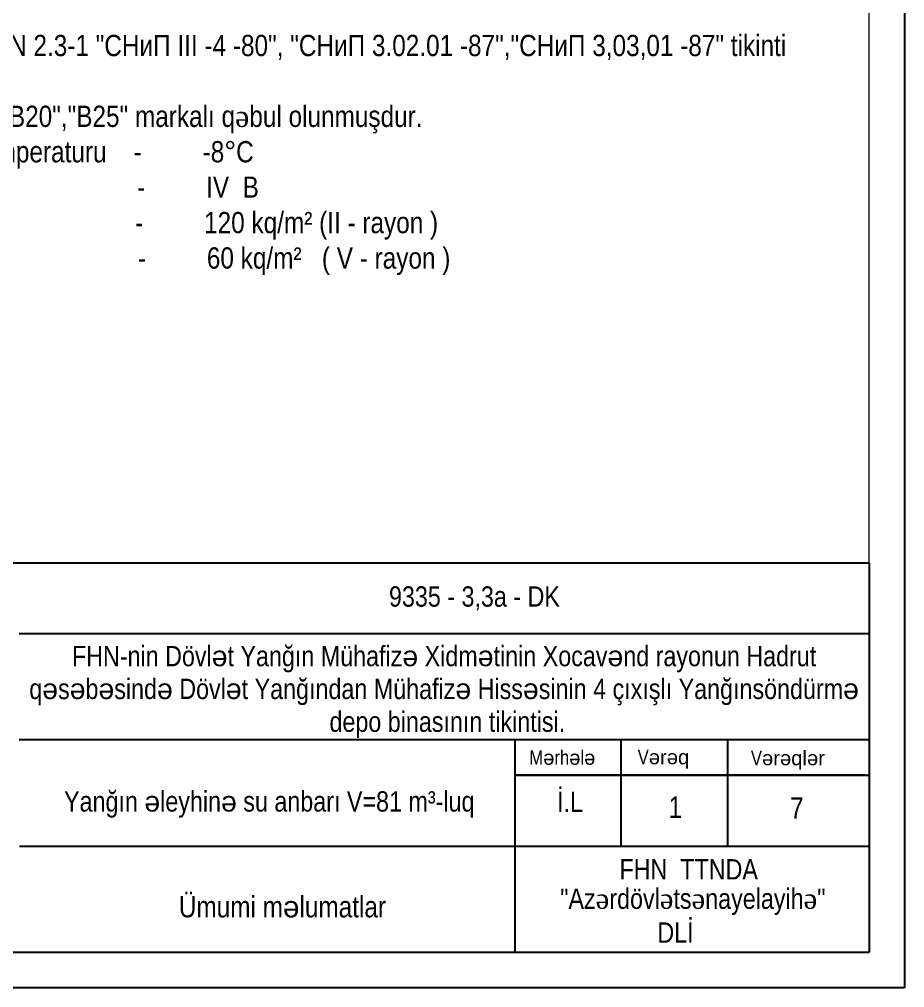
# Model space of a CAD drawing. Header units: millimetres. Extents: x 1067644 to 1117794, y -913136 to -692535.
# Drawn here: x 1105296 to 1117794, y -720935 to -707263 of the extents above; entities that cross this region are included whole.
import ezdxf

# ---------------------------------------------------------------- set-up
doc = ezdxf.new("R2010")
doc.units = ezdxf.units.MM
doc.layers.add('0_Ном._пера__7', color=7, linetype='Continuous', lineweight=60)
doc.layers.add('перегородка_Ном._пера__1', color=7, linetype='Continuous', lineweight=15)
doc.styles.get("Standard").update_dxf_attribs({"font": 'a3ar(la).ttf'})
doc.styles.add('style6', font='ARIALN.TTF', dxfattribs={"height": 300})

# ---------------------------------------------------------------- blocks, each defined once
blk = doc.blocks.new('ntnntyht')
at = {"lineweight": 25}
for p, q in [((2003567, -20955), (2003567, -50629)), ((2003567, -50629), (1961564, -50629))]:
    blk.add_line(p, q, dxfattribs=at)
at = {"lineweight": 5, "ltscale": 15}
for p, q in [((2003045, -50106), (2003045, -21477)), ((2003045, -44361), (2003045, -44361))]:
    blk.add_line(p, q, dxfattribs=at)
at = {"lineweight": 25, "ltscale": 15}
for p, q in [((1983715, -44361), (2003045, -44361)), ((2003045, -44361), (2003045, -50106)), ((1990507, -45402), (2003046, -45402)), ((1990507, -46969), (2003044, -46969)), ((1997821, -50106), (1997821, -46964)), ((1999383, -46975), (1999383, -48543)), ((2000954, -46972), (2000954, -48538)), ((2002983, -47496), (1997821, -47496)), ((1997821, -47496), (2003045, -47496)), ((1990511, -48542), (2003038, -48542)), ((1963654, -50106), (2003045, -50106))]:
    blk.add_line(p, q, dxfattribs=at)
at = {"lineweight": 25, "attachment_point": 1, "style": 'style6'}
for s, insert, char_height, width in [('M{\\fArial|b0|i0|c0|p34;ə}rh{\\fArial|b0|i0|c0|p34;ə}l{\\fArial|b0|i0|c0|p34;ə}', (1998032, -47127), 213.61, 6455.66), ('V{\\fArial|b0|i0|c0|p34;ə\\fArial|b0|i0|c238|p34;r\\fArial|b0|i0|c0|p34;ə\\fArial|b0|i0|c238|p34;q}', (1999630, -47120), 213.61, 6455.66), ('V{\\fArial|b0|i0|c0|p34;ə\\fArial|b0|i0|c238|p34;r\\fArial|b0|i0|c0|p34;ə\\fArial|b0|i0|c238|p34;ql\\fArial|b0|i0|c0|p34;ə\\fArial|b0|i0|c238|p34;r}', (2001300, -47134), 213.615, 6455.66), ('{\\fArial Narrow|b0|i0|c238|p34;İ}.L{\\fArial Narrow|b0|i0|c186|p34;      }', (1998440, -47738), 300, 10555.18)]:
    blk.add_mtext(s, dxfattribs=dict(at, insert=insert, char_height=char_height, width=width))
at = {"insert": (1991168, -47731), "char_height": 300, "attachment_point": 1, "style": 'style6'}
blk.add_mtext_dynamic_manual_height_columns('Yan{\\fArial Narrow|b0|i0|c238|p34;ğı}n {\\fArial|b0|i0|c238|p34;ə}leyhin{\\fArial|b0|i0|c238|p34;ə} su anbar{\\fArial Narrow|b0|i0|c238|p34;ı} {\\fArial Narrow|b0|i0|c238|p34;V=81} m³{\\fArial Narrow|b0|i0|c238|p34;-luq }', width=9709.14, gutter_width=1, heights=[0], dxfattribs=at)
at = {"ltscale": 15, "insert": (1998979, -48733), "char_height": 300, "attachment_point": 1, "style": 'style6'}
blk.add_mtext('  {\\fArial Narrow|b0|i0|c238|p34;  FHN  TTNDA}', dxfattribs=at)
at = {"lineweight": 25, "ltscale": 15, "insert": (1998487, -49166), "char_height": 300, "width": 9056.29, "attachment_point": 1, "style": 'style6'}
blk.add_mtext('"Az{\\fTimes New Roman|b0|i0|c238|p18;ə}rdövl{\\fTimes New Roman|b0|i0|c238|p18;ə}ts{\\fTimes New Roman|b0|i0|c238|p18;ə}nayelayih{\\fTimes New Roman|b0|i0|c238|p18;ə}"\\P               DL{\\fArial Narrow|b0|i0|c238|p34;İ}', dxfattribs=at)
at = {"layer": '0_Ном._пера__7', "linetype": 'Continuous', "insert": (1996774, -46266), "char_height": 300, "width": 13566.31, "attachment_point": 5, "line_spacing_factor": 0.967685, "style": 'style6'}
blk.add_mtext('{\\fArial Narrow|b0|i0|c238|p34;FHN-nin Dövl\\fArial|b0|i0|c238|p38;ə\\fArial Narrow|b0|i0|c238|p34;t Yanğın Mühafiz\\fArial|b0|i0|c238|p38;ə\\fArial Narrow|b0|i0|c238|p34; Xidm\\fArial|b0|i0|c238|p38;ə\\fArial Narrow|b0|i0|c238|p34;tinin} {\\fArial Narrow|b0|i0|c238|p34;Xocav\\fArial|b0|i0|c238|p38;ə\\fArial Narrow|b0|i0|c238|p34;nd rayonun Hadrut\\Pq\\fArial|b0|i0|c238|p38;ə\\fArial Narrow|b0|i0|c238|p34;s\\fArial|b0|i0|c238|p38;ə\\fArial Narrow|b0|i0|c238|p34;b\\fArial|b0|i0|c238|p38;ə\\fArial Narrow|b0|i0|c238|p34;sind\\fArial|b0|i0|c238|p38;ə\\fArial Narrow|b0|i0|c238|p34; Dövl\\fArial|b0|i0|c238|p38;ə\\fArial Narrow|b0|i0|c238|p34;t Yanğından Mühafiz\\fArial|b0|i0|c238|p38;ə\\fArial Narrow|b0|i0|c238|p34; Hiss\\fArial|b0|i0|c238|p38;ə\\fArial Narrow|b0|i0|c238|p34;sinin 4 çıxışlı Yanğınsöndürm\\fArial|b0|i0|c238|p38;ə\\fArial Narrow|b0|i0|c238|p34;\\P depo binasının} {\\fArial Narrow|b0|i0|c238|p34;tikintisi}.', dxfattribs=at)
at = {"layer": 'перегородка_Ном._пера__1', "linetype": 'Continuous', "insert": (1995961, -44708), "char_height": 300, "attachment_point": 1, "style": 'style6'}
blk.add_mtext('{\\fArial Narrow|b0|i0|c238|p34;9335} -{\\fArial Narrow|b0|i0|c238|p34; 3,3a }- DK', dxfattribs=at)

msp = doc.modelspace()

# ---------------------------------------------------------------- block references
at = {"color": 3, "xscale": 0.9570868910965747, "yscale": 0.9570868910965747, "zscale": 0.9570868910965747}
msp.add_blockref('ntnntyht', (-799794.005, -672479.181), dxfattribs=at)

# ---------------------------------------------------------------- texts
at = {"color": 7, "ltscale": 15, "insert": (1098617.41, -706981.5), "char_height": 300, "width": 18244.84952, "attachment_point": 1, "style": 'style6'}
msp.add_mtext('{\\fArial Narrow|b0|i0|c238|p34;\\C256; \\P1.İ\\fArial Narrow|b0|i0|c204|p34;stehsalat \\fArial Narrow|b0|i0|c238|p34;iş\\fArial Narrow|b0|i0|c204|p34;l\\fTimes New Roman|b0|i0|c204|p18;ə\\fArial Narrow|b0|i0|c204|p34;r\\fArial Narrow|b0|i0|c238|p34;i\\fArial Narrow|b0|i0|c204|p34; yer\\fArial Narrow|b0|i0|c238|p34;i\\fArial Narrow|b0|i0|c204|p34;n\\fTimes New Roman|b0|i0|c204|p18;ə\\fArial Narrow|b0|i0|c204|p34; yet\\fArial Narrow|b0|i0|c238|p34;i\\fArial Narrow|b0|i0|c204|p34;r\\fArial Narrow|b0|i0|c238|p34;i\\fArial Narrow|b0|i0|c204|p34;l\\fTimes New Roman|b0|i0|c204|p18;ə\\fArial Narrow|b0|i0|c204|p34;rk\\fTimes New Roman|b0|i0|c204|p18;ə\\fArial Narrow|b0|i0|c204|p34;n :\\fArial Narrow|b0|i0|c238|p34; \\fArial Narrow|b0|i0|c204|p34;AzDTN 2.3-1 "СНиП III -4 -80",\\fArial Narrow|b0|i0|c238|p34; \\fArial Narrow|b0|i0|c204|p34;"СНиП 3.02.01 -87","СНиП 3,03,01 -87" t\\fArial Narrow|b0|i0|c238|p34;i\\fArial Narrow|b0|i0|c204|p34;k\\fArial Narrow|b0|i0|c238|p34;i\\fArial Narrow|b0|i0|c204|p34;nt\\fArial Narrow|b0|i0|c238|p34;i\\fArial Narrow|b0|i0|c204|p34; \\fArial Narrow|b0|i0|c238|p34; \\fArial Narrow|b0|i0|c204|p34;normalar\\fArial Narrow|b0|i0|c238|p34;ı\\fArial Narrow|b0|i0|c204|p34;n\\fArial Narrow|b0|i0|c238|p34;ı\\fArial Narrow|b0|i0|c204|p34;n t\\fTimes New Roman|b0|i0|c204|p18;ə\\fArial Narrow|b0|i0|c204|p34;l\\fTimes New Roman|b0|i0|c204|p18;ə\\fArial Narrow|b0|i0|c204|p34;bl\\fTimes New Roman|b0|i0|c204|p18;ə\\fArial Narrow|b0|i0|c238|p34;ri\\fArial Narrow|b0|i0|c204|p34;n\\fTimes New Roman|b0|i0|c204|p18;ə\\fArial Narrow|b0|i0|c204|p34; r\\fArial Narrow|b0|i0|c238|p34;i\\fArial Narrow|b0|i0|c204|p34;ay\\fTimes New Roman|b0|i0|c204|p18;ə\\fArial Narrow|b0|i0|c204|p34;t olunmal\\fArial Narrow|b0|i0|c238|p34;ı\\fArial Narrow|b0|i0|c204|p34;d\\fArial Narrow|b0|i0|c238|p34;ı\\fArial Narrow|b0|i0|c204|p34;r . \\fArial Narrow|b0|i0|c238|p34;\\C7;\\P2.Armaturlar A240 v\\fTimes New Roman|b0|i0|c238|p18;ə\\fArial Narrow|b0|i0|c238|p34; A500C sinifli, beton "B20","B25" markalı q\\fTimes New Roman|b0|i0|c238|p18;ə\\fArial Narrow|b0|i0|c238|p34;bul olunmuşdur.\\P \\C256;                           Havanın xarici hesabi temperaturu    -         -8°C\\P                            İqlim ş\\fTimes New Roman|b0|i0|c204|p18;ə\\fArial Narrow|b0|i0|c238|p34;raiti rayonu                             -         \\fArial Narrow|b0|i0|c204|p34;I\\fArial Narrow|b0|i0|c238|p34;V \\fArial Narrow|b0|i0|c204|p34; \\fArial Narrow|b0|i0|c238|p34;B \\P                            Qar örtüyü\\fArial Narrow|b0|i0|c204|p34;                                          \\fArial Narrow|b0|i0|c238|p34;-\\fArial Narrow|b0|i0|c204|p34;    \\C2;   \\fArial Narrow|b0|i0|c238|p34;  \\C7;12\\C0;0\\fArial Narrow|b0|i0|c204|p34; kq/\\fArial Narrow|b0|i0|c238|p34;m\\fArial Narrow|b0|i0|c204|p34;²\\fArial Narrow|b0|i0|c238|p34;\\C256; \\fArial Narrow|b0|i0|c204|p34;(II -\\fArial Narrow|b0|i0|c238|p34; \\fArial Narrow|b0|i0|c204|p34;rayon )\\fArial Narrow|b0|i0|c238|p34;\\P                            Kül\\fTimes New Roman|b0|i0|c204|p18;ə\\fArial Narrow|b0|i0|c238|p34;k t\\fTimes New Roman|b0|i0|c204|p18;ə\\fArial Narrow|b0|i0|c238|p34;zyiqi                                       -\\C2;         \\C0;60 kq/m\\fArial Narrow|b0|i0|c204|p34;²\\C2;   \\C0;( \\fArial Narrow|b0|i0|c238|p34;V\\fArial Narrow|b0|i0|c204|p34; -\\fArial Narrow|b0|i0|c238|p34; rayon )}', dxfattribs=at)
at = {"color": 7, "lineweight": 15, "char_height": 302.4, "attachment_point": 1, "style": 'style6'}
for s, insert in [('{\\fArial Narrow|b0|i0|c238|p34;1}', (1114460.077, -718235.542)), ('{\\fArial Narrow|b0|i0|c238|p34;7}', (1116176.071, -718248.551))]:
    msp.add_mtext_dynamic_manual_height_columns(s, width=753.35963, gutter_width=12.5, heights=[0], dxfattribs=dict(at, insert=insert))
at = {"color": 0, "lineweight": 13, "insert": (1108627.819, -719795.183), "char_height": 300, "width": 11984.96074, "attachment_point": 5}
msp.add_mtext('{\\fArial Narrow|b0|i0|c0|p34;        Ümumi m\\fArial|b0|i0|c238|p34;ə\\fArial Narrow|b0|i0|c0|p34;lumatlar}', dxfattribs=at)

doc.saveas('drawing.dxf')
